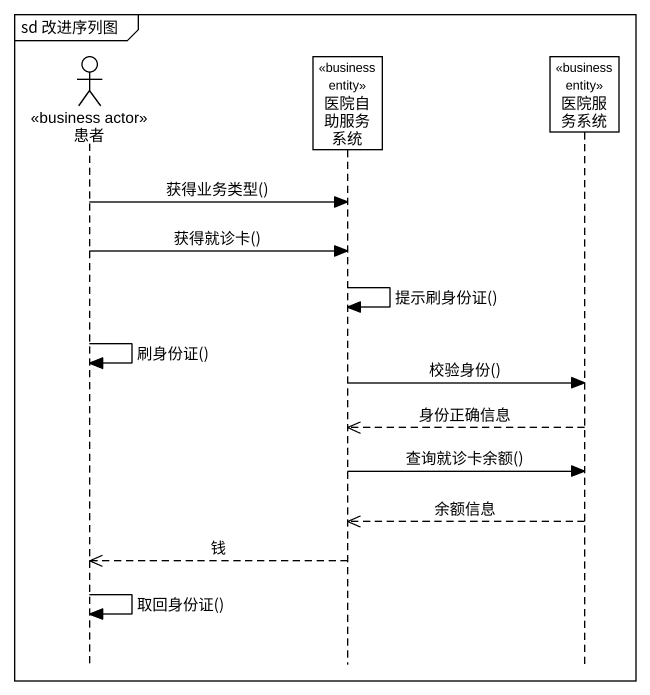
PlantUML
@startuml
mainframe sd 改进序列图
hide footbox
actor 患者 <<business actor>>
participant 医院自助服务系统 <<business entity>>
participant 医院服务系统 <<business entity>>

患者 -> 医院自助服务系统 : 获得业务类型()
患者 -> 医院自助服务系统 : 获得就诊卡()
医院自助服务系统 -> 医院自助服务系统 : 提示刷身份证()
患者 -> 患者 : 刷身份证()
医院自助服务系统 -> 医院服务系统 : 校验身份()
医院服务系统 -->> 医院自助服务系统 : 身份正确信息
医院自助服务系统 -> 医院服务系统 : 查询就诊卡余额()
医院服务系统 -->> 医院自助服务系统 : 余额信息
医院自助服务系统 -->> 患者 : 钱
患者 -> 患者 : 取回身份证()
@enduml
